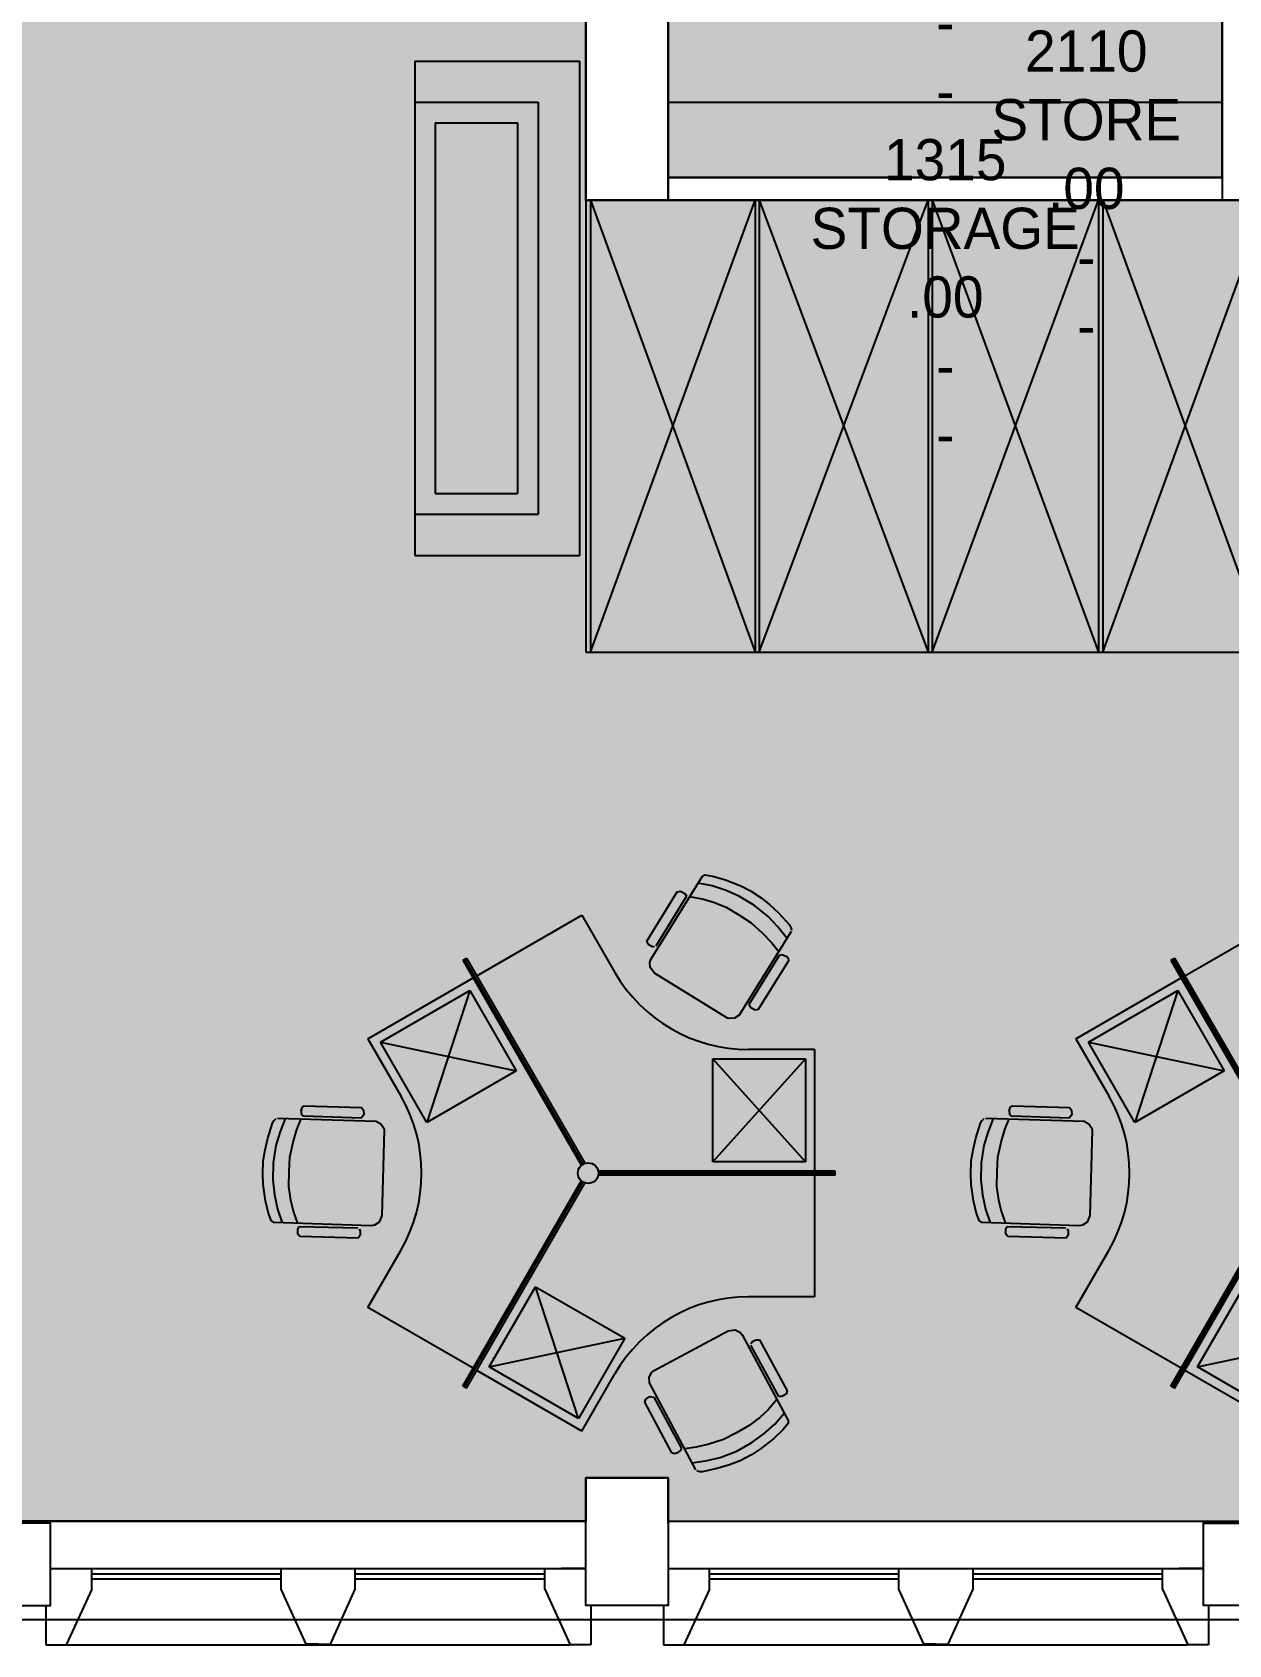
# Model space of a CAD drawing. Header units: millimetres. Extents: x -48614 to 110435, y -11020 to 74943.
# Drawn here: x -20417 to -14606, y -10109 to -2279 of the extents above; entities that cross this region are included whole.
import ezdxf

# ---------------------------------------------------------------- set-up
doc = ezdxf.new("R2010")
doc.units = ezdxf.units.MM
for name, color, linetype in [('BRICK_WALLS_P4', 1, 'Continuous'), ('COLUMNS_P5', 5, 'Continuous'), ('FURNITURE', 40, 'Continuous'), ('GROS$', 1, 'Continuous'), ('HL-TMP', 7, 'Continuous'), ('RM$', 5, 'Continuous'), ('RM$TXT', 5, 'Continuous'), ('SHOPFITTING', 4, 'Continuous'), ('WA', 6, 'Continuous'), ('WA_EXT', 7, 'Continuous'), ('WN', 4, 'Continuous')]:
    doc.layers.add(name, color=color, linetype=linetype)

msp = doc.modelspace()

# ---------------------------------------------------------------- hatches: boundary and pattern name
at = {"layer": 'HL-TMP', "true_color": 0xff6633}
h = msp.add_hatch(color=30, dxfattribs=at)
h.paths.add_polyline_path([(-35502.7, 15580.8), (-35827.7, 15580.8), (-35827.7, 15800.8), (-40077.7, 15800.8), (-40077.7, 12825.8), (-35827.7, 12825.8), (-35827.7, 12980.8), (-35502.7, 12980.8), (-35502.7, 14165.8), (-35827.7, 14165.8), (-35827.7, 14395.8), (-35502.7, 14395.8)], flags=0)
h.paths.add_polyline_path([(-14637.7, -2039.2), (-15097.7, -2039.2), (-16067.7, -2039.2), (-16067.7, -799.2), (-17327.7, -799.2), (-17327.7, -1749.2), (-17327.7, -2984.2), (-14637.7, -2984.2)], flags=0)
h.paths.add_polyline_path([(45372.3, 60580.8), (45172.3, 60580.8), (45172.3, 60725.8), (40782.3, 60725.8), (40782.3, 59415.8), (40782.3, 57835.8), (45172.3, 57835.8), (45172.3, 57980.8), (45372.3, 57980.8)], flags=0)
h.paths.add_polyline_path([(45372.3, 63580.8), (45172.3, 63580.8), (45172.3, 63980.8), (45472.3, 63980.8), (45472.1, 65291.2), (45432.5, 65330.8), (44172.3, 65330.6), (44172.3, 64930.8), (40782.3, 64930.8), (40782.3, 62415.8), (40782.3, 60835.8), (45172.3, 60835.8), (45172.3, 60980.8), (45372.3, 60980.8)], flags=0)
h.paths.add_polyline_path([(38062.3, 59225.8), (36462.3, 59225.8), (35917.3, 59225.8), (35917.3, 57725.8), (38062.3, 57725.8)], flags=0)
h.paths.add_polyline_path([(7562.3, 52980.8), (12562.3, 52980.8), (12562.3, 49350.8), (7562.3, 49350.8)], flags=0)
h.paths.add_polyline_path([(12562.3, 57580.8), (10062.3, 57580.8), (10062.3, 54890.8), (11022.3, 54890.8), (12562.3, 54890.8)], flags=0)
h.paths.add_polyline_path([(6862.3, 57580.8), (5282.3, 57580.8), (5282.3, 55000.8), (5282.3, 54890.8), (6862.3, 54890.8)], flags=0)
at = {"layer": 'HL-TMP', "true_color": 0x333333}
h = msp.add_hatch(color=250, dxfattribs=at)
h.paths.add_polyline_path([(-25127.7, 27580.8), (-25227.7, 27580.8), (-25227.7, 27980.8), (-25127.7, 27980.8), (-25127.7, 30580.8), (-25227.7, 30580.8), (-25227.7, 30980.8), (-24952.7, 30980.8), (-24952.7, 33580.8), (-25227.7, 33580.8), (-25227.7, 33980.8), (-25127.7, 33980.8), (-25127.7, 36580.8), (-26427.7, 36580.8), (-26427.7, 34598), (-26327.7, 34598), (-26327.7, 34198), (-26610.6, 33915.2), (-26681.3, 33985.9), (-27482.7, 33184.4), (-27412, 33113.7), (-27694.9, 32830.8), (-28094.9, 32830.8), (-28094.9, 32930.8), (-29260.6, 32930.8), (-29260.6, 32774.3), (-29313.5, 31773.6), (-29319.4, 31716), (-29477.7, 30723.9), (-29524.2, 30556.5), (-29560.3, 30566.6), (-29617.9, 30580.8), (-30010.3, 29262.6), (-30094.6, 29044), (-30765.4, 27670.8), (-31577.7, 27670.9), (-35227.7, 27670.9), (-35227.7, 27580.8), (-35302.7, 27580.8), (-35302.7, 24980.8), (-35227.7, 24980.8), (-35227.7, 24580.8), (-35402.7, 24580.8), (-35402.7, 21980.8), (-35227.7, 21980.8), (-35227.7, 21580.8), (-35302.7, 21580.8), (-35302.7, 18980.8), (-35227.7, 18980.8), (-35227.7, 18863.3), (-32863.2, 18863.3), (-32790.7, 18935.8), (-32438.7, 18935.8), (-32438.7, 18890.8), (-31992.7, 18890.8), (-31992.7, 18915.8), (-28562.7, 18915.8), (-28562.7, 18890.8), (-28116.7, 18890.8), (-28116.7, 18935.8), (-27764.7, 18935.8), (-27692.2, 18863.3), (-25227.7, 18863.3), (-25227.7, 18980.8), (-25127.7, 18980.8), (-25127.7, 21580.8), (-25227.7, 21580.8), (-25227.7, 21980.8), (-25127.7, 21980.8), (-25127.7, 24580.8), (-25227.7, 24580.8), (-25227.7, 24980.8), (-25127.7, 24980.8)], flags=0)
h.paths.add_polyline_path([(18272.3, -5493.2), (18272.3, -4703.2), (19322.3, -4703.2), (22872.3, -4703.2), (22872.3, -2419.2), (22772.3, -2419.2), (22772.3, -1976.2), (22772.3, -1886.2), (22772.3, -519.2), (22772.3, 580.8), (22772.3, 946.8), (22763.8, 4454.5), (22762.3, 5080.8), (22762.3, 5458.8), (22762.3, 8080.8), (22772.3, 8080.8), (22772.3, 8510.8), (21492.3, 8510.8), (21492.3, 8380.8), (21272.3, 8380.8), (21272.3, 9755.8), (17912.3, 9755.8), (17912.3, 5225.8), (17212.3, 5225.8), (17212.3, 5080.8), (17212.3, 3085.8), (15722.3, 3085.8), (15722.3, -3094.2), (15272.3, -3094.2), (12362.3, -3094.2), (9327.3, -3094.2), (3582.3, -3094.2), (3582.3, -3981.7), (4783.3, -3981.7), (4783.3, -5174.2), (5507.3, -5174.2), (6517.3, -5174.2), (6517.3, -9509.2), (18272.3, -9509.2)], flags=0)
h.paths.add_polyline_path([(1917.3, 52870.8), (1917.3, 52980.8), (1917.3, 54725.8), (-3972.7, 54725.8), (-3972.7, 52980.8), (-4407.7, 52980.8), (-4407.7, 44280.8), (-3972.7, 44280.8), (-3972.7, 41080.8), (1917.3, 41080.8)], flags=0)
h.paths.add_polyline_path([(12172.3, 53580.8), (12562.3, 53580.8), (12562.3, 54780.8), (11022.3, 54780.8), (7932.3, 54780.8), (5172.3, 54780.8), (5172.3, 55000.8), (5172.3, 57580.8), (5027.3, 57580.8), (5027.3, 56975.8), (5027.3, 56370.8), (3649.8, 56370.8), (2272.3, 56370.8), (2272.3, 54725.8), (2027.3, 54725.8), (2027.3, 52980.8), (3172.3, 52980.8), (3172.3, 53580.8), (3772.3, 53580.8), (3772.3, 52980.8), (4582.3, 52980.8), (4582.3, 52640.8), (4582.3, 44610.8), (7012.3, 44610.8), (7012.3, 42150.8), (7012.3, 41190.8), (8537.3, 41190.8), (8537.3, 49350.8), (7562.3, 49350.8), (7562.3, 52980.8), (12172.3, 52980.8)], flags=0)
h.paths.add_polyline_path([(-42887.7, 6715.8), (-47227.7, 6715.8), (-47227.7, 6580.8), (-47427.7, 6580.8), (-47427.7, 5280.8), (-44127.7, 5280.8), (-44127.7, 5395.8), (-44017.7, 5395.8), (-44017.7, 3330.8), (-44017.7, 630.8), (-44017.7, -664.2), (-41947.7, -664.2), (-40277.7, -664.2), (-40277.7, -569.2), (-40277.7, 2430.8), (-40277.7, 5380.8), (-42580.2, 5380.8), (-42887.7, 5380.8)], flags=0)
h.paths.add_polyline_path([(45417.3, 39580.8), (45172.3, 39580.8), (45172.3, 39725.8), (40672.3, 39725.8), (40672.3, 41080.8), (38172.3, 41080.8), (38062.3, 41080.8), (33772.3, 41080.8), (33172.3, 41080.8), (31772.3, 41080.8), (30172.3, 41080.8), (26272.3, 41080.8), (24497.3, 41080.8), (24497.3, 36980.8), (24672.3, 36980.8), (24672.3, 36690.8), (27922.3, 36690.8), (27922.3, 36980.8), (28522.3, 36980.8), (28522.3, 36690.8), (30733.6, 36690.8), (31772.3, 36690.8), (31772.3, 36980.8), (32172.3, 36980.8), (32172.3, 36835.8), (33172.3, 36835.8), (33172.3, 36980.8), (38172.3, 36980.8), (43472.3, 36980.8), (45172.3, 36980.8), (45172.3, 37430.8), (45417.3, 37430.8)], flags=0)
h.paths.add_polyline_path([(54472.3, 39951.2), (55614.6, 40616.7), (55614.6, 42326.8), (55614.6, 42597), (56378.3, 43041.9), (54357.3, 46510.8), (51587.2, 46510.8), (47549.9, 39580.8), (45527.3, 39580.8), (45527.3, 37430.8), (45772.3, 37430.8), (45772.3, 36980.8), (47549.9, 36980.8), (51587.2, 30050.8), (54357.3, 30050.8), (56378.3, 33519.8), (55614.6, 33964.7), (55614.6, 35634.9), (55614.6, 35944.9), (54472.3, 36610.4)], flags=0)
h.paths.add_polyline_path([(12272.3, 33580.8), (12272.3, 33980.8), (12872.3, 33980.8), (12872.3, 36580.8), (12272.3, 36580.8), (12272.3, 37180.8), (9672.3, 37180.8), (9672.3, 36580.8), (9272.3, 36580.8), (9272.3, 37180.8), (6672.3, 37180.8), (6672.3, 36580.8), (6372.3, 36580.8), (6372.3, 30730.8), (572.3, 30730.8), (572.3, 31465.2), (961.7, 31531.6), (730, 32890.7), (572.3, 32863.8), (572.3, 33680.8), (572.3, 34497.9), (572.3, 35896.4), (572.3, 36580.8), (272.3, 36580.8), (272.3, 37180.8), (-2327.7, 37180.8), (-2327.7, 36580.8), (-2627.7, 36580.8), (-2627.7, 35896.4), (-3017.1, 35830.1), (-2785.4, 34471), (-2785.4, 34471), (-2627.7, 34497.9), (-2627.7, 32863.8), (-2627.7, 31465.2), (-2627.7, 30730.8), (-8427.7, 30730.8), (-8427.7, 36580.8), (-14327.7, 36580.8), (-14327.7, 33980.8), (-14327.7, 27580.8), (-14582.7, 27580.8), (-14582.7, 24980.8), (-14327.7, 24980.8), (-14327.7, 24580.8), (-14582.7, 24580.8), (-14582.7, 21980.8), (-14327.7, 21980.8), (-14327.7, 21580.8), (-14582.7, 21580.8), (-14582.7, 18980.8), (-14327.7, 18980.8), (-14327.7, 18580.8), (-14582.7, 18580.8), (-14582.7, 15980.8), (-14327.7, 15980.8), (-14327.7, 15580.8), (-14582.7, 15580.8), (-14582.7, 12980.8), (-14327.7, 12980.8), (-14327.7, 12580.8), (-14927.7, 12580.8), (-14927.7, 12725.8), (-24627.7, 12725.8), (-24627.7, 12580.8), (-25227.7, 12580.8), (-25227.7, 12580.8), (-26502.7, 12580.8), (-26502.7, 9980.8), (-26327.7, 9980.8), (-21427.7, 9980.8), (-21427.7, 9870.8), (-21477.7, 9870.8), (-21477.7, 6825.8), (-21427.7, 6825.8), (-21427.7, 6735.8), (-21477.7, 6735.8), (-21477.7, 3835.8), (-20482.7, 3835.8), (-20482.7, 3115.8), (-17727.7, 3115.8), (-17727.7, 3195.8), (-17727.7, 10035.8), (-14327.7, 10035.8), (-14327.7, 8600.8), (-13277.7, 8600.8), (-13277.7, 8745.8), (-11997.7, 8745.8), (-11997.7, 8600.8), (-11057.8, 8600.8), (-11057.8, 8745.8), (-9577.7, 8745.8), (-9577.7, 8535.8), (-8527.7, 8535.8), (-8527.7, 7447.9), (-8477.7, 7447.9), (-8477.7, 5916.1), (-8527.7, 5916.1), (-8527.7, 5577.8), (-8477.7, 5577.8), (-8477.7, 4677.8), (-8527.7, 4677.8), (-8527.7, 4477.8), (-8477.7, 4477.8), (-8477.7, 3577.8), (-8527.7, 3577.8), (-8527.7, 3195.8), (-8417.7, 3195.8), (-5257.7, 3195.8), (-2377.7, 3195.8), (-2377.7, 3115.8), (322.3, 3115.8), (322.3, 3195.8), (3202.3, 3195.8), (3202.3, 3115.8), (6362.3, 3115.8), (6362.3, 7151.8), (17862.3, 7151.8), (17862.3, 9780.8), (15692.3, 9780.8), (15692.3, 9380.8), (15272.3, 9380.8), (15272.3, 9980.8), (12872.3, 9980.8), (12872.3, 9580.8), (12672.3, 9580.8), (12672.3, 9380.8), (12272.3, 9380.8), (12272.3, 9980.8), (9672.3, 9980.8), (9672.3, 9380.8), (9272.3, 9380.8), (9272.3, 9980.8), (6672.3, 9980.8), (6672.3, 9380.8), (6272.3, 9380.8), (6272.3, 9980.8), (3672.3, 9980.8), (3672.3, 9380.8), (3272.3, 9380.8), (3272.3, 9980.8), (672.3, 9980.8), (672.3, 9380.8), (272.3, 9380.8), (272.3, 9980.8), (-2327.7, 9980.8), (-2327.7, 9380.8), (-2727.7, 9380.8), (-2727.7, 9980.8), (-5327.7, 9980.8), (-5327.7, 9380.8), (-5727.7, 9380.8), (-5727.7, 9980.8), (-8327.7, 9980.8), (-8327.7, 9380.8), (-8727.7, 9380.8), (-8727.7, 9980.8), (-11327.7, 9980.8), (-11327.7, 9380.8), (-11727.7, 9380.8), (-11727.7, 9980.8), (15692.3, 9980.8), (15692.3, 9780.8), (17862.3, 9780.8), (21272.3, 9780.8), (21272.3, 9980.8), (21852.3, 9980.8), (23322.3, 9980.8), (24347.2, 9980.8), (24347.2, 12580.8), (24272.3, 12580.8), (24272.3, 12755.8), (23172.3, 12755.8), (23172.3, 12580.8), (22572.3, 12580.8), (22572.3, 12980.8), (23172.3, 12980.8), (23172.3, 12805.8), (24272.3, 12805.8), (24272.3, 12980.8), (24697.3, 12980.8), (24697.3, 12805.8), (26327.3, 12805.8), (26327.3, 13065.8), (26413.1, 13156.6), (26744.5, 13054.1), (26753.1, 13046), (27065.6, 13376.7), (26967.6, 13743.4), (27055.9, 13836.8), (27176.3, 13836.8), (27332.3, 13490.8), (27992.3, 13490.8), (28148.3, 13836.8), (28296.3, 13836.8), (28452.3, 13490.8), (29112.3, 13490.8), (29268.3, 13836.8), (29388.6, 13836.8), (29476.9, 13743.4), (29379, 13376.7), (29687.5, 13050.2), (29691.5, 13046), (29700.1, 13054.1), (30031.5, 13156.6), (30117.3, 13065.8), (30117.3, 12805.8), (31747.3, 12805.8), (31747.3, 12980.8), (32172.3, 12980.8), (32172.3, 12765.8), (33172.3, 12765.8), (33172.3, 15580.8), (22572.3, 15580.8), (22572.3, 15980.8), (22872.3, 15980.8), (22872.3, 18580.8), (22572.3, 18580.8), (22572.3, 18980.8), (22872.3, 18980.8), (22872.3, 21580.8), (22572.3, 21580.8), (22572.3, 21980.8), (22847.3, 21980.8), (22847.3, 24580.8), (15532.3, 24580.8), (15532.3, 33835.8), (12872.3, 33835.8), (12872.3, 33580.8), (12272.3, 33580.8), (12272.3, 30980.8), (12872.3, 30980.8), (12872.3, 30580.8), (12272.3, 30580.8), (12272.3, 27980.8), (12872.3, 27980.8), (12872.3, 27580.8), (12272.3, 27580.8), (12272.3, 24980.8), (12872.3, 24980.8), (12872.3, 24580.8), (12272.3, 24580.8), (12272.3, 21980.8), (12872.3, 21980.8), (12872.3, 21580.8), (12272.3, 21580.8), (12272.3, 18980.8), (12872.3, 18980.8), (12872.3, 18580.8), (12272.3, 18580.8), (12272.3, 15980.8), (12872.3, 15980.8), (12872.3, 15580.8), (12272.3, 15580.8), (12272.3, 12980.8), (12872.3, 12980.8), (12872.3, 12580.8), (12272.3, 12580.8)], flags=0)
h.paths.add_polyline_path([(322.3, 3070.8), (-2377.7, 3070.8), (-2377.7, 840.8), (-2377.7, -1759.2), (-2377.7, -3054.2), (322.3, -3054.2), (322.3, -359.2)], flags=0)
h.paths.add_polyline_path([(12272.3, 33580.8), (12272.3, 33980.8), (12872.3, 33980.8), (12872.3, 36580.8), (12272.3, 36580.8), (12272.3, 37180.8), (9672.3, 37180.8), (9672.3, 36580.8), (9272.3, 36580.8), (9272.3, 37180.8), (6672.3, 37180.8), (6672.3, 36580.8), (6372.3, 36580.8), (6372.3, 30730.8), (572.3, 30730.8), (572.3, 31465.2), (961.7, 31531.6), (730, 32890.7), (572.3, 32863.8), (572.3, 33680.8), (572.3, 34497.9), (572.3, 35896.4), (572.3, 36580.8), (272.3, 36580.8), (272.3, 37180.8), (-2327.7, 37180.8), (-2327.7, 36580.8), (-2627.7, 36580.8), (-2627.7, 35896.4), (-3017.1, 35830.1), (-2785.4, 34471), (-2785.4, 34471), (-2627.7, 34497.9), (-2627.7, 32863.8), (-2627.7, 31465.2), (-2627.7, 30730.8), (-8427.7, 30730.8), (-8427.7, 36580.8), (-14327.7, 36580.8), (-14327.7, 33980.8), (-14327.7, 27580.8), (-14582.7, 27580.8), (-14582.7, 24980.8), (-14327.7, 24980.8), (-14327.7, 24580.8), (-14582.7, 24580.8), (-14582.7, 21980.8), (-14327.7, 21980.8), (-14327.7, 21580.8), (-14582.7, 21580.8), (-14582.7, 18980.8), (-14327.7, 18980.8), (-14327.7, 18580.8), (-14582.7, 18580.8), (-14582.7, 15980.8), (-14327.7, 15980.8), (-14327.7, 15580.8), (-14582.7, 15580.8), (-14582.7, 12980.8), (-14327.7, 12980.8), (-14327.7, 12580.8), (-14927.7, 12580.8), (-14927.7, 12725.8), (-24627.7, 12725.8), (-24627.7, 12580.8), (-25227.7, 12580.8), (-25227.7, 12580.8), (-26502.7, 12580.8), (-26502.7, 9980.8), (-26327.7, 9980.8), (-21427.7, 9980.8), (-21427.7, 9870.8), (-21477.7, 9870.8), (-21477.7, 6825.8), (-21427.7, 6825.8), (-21427.7, 6735.8), (-21477.7, 6735.8), (-21477.7, 3835.8), (-20482.7, 3835.8), (-20482.7, 3115.8), (-17727.7, 3115.8), (-17727.7, 3195.8), (-17727.7, 10035.8), (-14327.7, 10035.8), (-14327.7, 8600.8), (-13277.7, 8600.8), (-13277.7, 8745.8), (-11997.7, 8745.8), (-11997.7, 8600.8), (-11057.8, 8600.8), (-11057.8, 8745.8), (-9577.7, 8745.8), (-9577.7, 8535.8), (-8527.7, 8535.8), (-8527.7, 7447.9), (-8477.7, 7447.9), (-8477.7, 5916.1), (-8527.7, 5916.1), (-8527.7, 5577.8), (-8477.7, 5577.8), (-8477.7, 4677.8), (-8527.7, 4677.8), (-8527.7, 4477.8), (-8477.7, 4477.8), (-8477.7, 3577.8), (-8527.7, 3577.8), (-8527.7, 3195.8), (-8417.7, 3195.8), (-5257.7, 3195.8), (-2377.7, 3195.8), (-2377.7, 3115.8), (322.3, 3115.8), (322.3, 3195.8), (3202.3, 3195.8), (3202.3, 3115.8), (6362.3, 3115.8), (6362.3, 7151.8), (17862.3, 7151.8), (17862.3, 9780.8), (15692.3, 9780.8), (15692.3, 9380.8), (15272.3, 9380.8), (15272.3, 9980.8), (12872.3, 9980.8), (12872.3, 9580.8), (12672.3, 9580.8), (12672.3, 9380.8), (12272.3, 9380.8), (12272.3, 9980.8), (9672.3, 9980.8), (9672.3, 9380.8), (9272.3, 9380.8), (9272.3, 9980.8), (6672.3, 9980.8), (6672.3, 9380.8), (6272.3, 9380.8), (6272.3, 9980.8), (3672.3, 9980.8), (3672.3, 9380.8), (3272.3, 9380.8), (3272.3, 9980.8), (672.3, 9980.8), (672.3, 9380.8), (272.3, 9380.8), (272.3, 9980.8), (-2327.7, 9980.8), (-2327.7, 9380.8), (-2727.7, 9380.8), (-2727.7, 9980.8), (-5327.7, 9980.8), (-5327.7, 9380.8), (-5727.7, 9380.8), (-5727.7, 9980.8), (-8327.7, 9980.8), (-8327.7, 9380.8), (-8727.7, 9380.8), (-8727.7, 9980.8), (-11327.7, 9980.8), (-11327.7, 9380.8), (-11727.7, 9380.8), (-11727.7, 9980.8), (15692.3, 9980.8), (15692.3, 9780.8), (17862.3, 9780.8), (21272.3, 9780.8), (21272.3, 9980.8), (21852.3, 9980.8), (23322.3, 9980.8), (24347.2, 9980.8), (24347.2, 12580.8), (24272.3, 12580.8), (24272.3, 12755.8), (23172.3, 12755.8), (23172.3, 12580.8), (22572.3, 12580.8), (22572.3, 12980.8), (23172.3, 12980.8), (23172.3, 12805.8), (24272.3, 12805.8), (24272.3, 12980.8), (24697.3, 12980.8), (24697.3, 12805.8), (26327.3, 12805.8), (26327.3, 13065.8), (26413.1, 13156.6), (26744.5, 13054.1), (26753.1, 13046), (27065.6, 13376.7), (26967.6, 13743.4), (27055.9, 13836.8), (27176.3, 13836.8), (27332.3, 13490.8), (27992.3, 13490.8), (28148.3, 13836.8), (28296.3, 13836.8), (28452.3, 13490.8), (29112.3, 13490.8), (29268.3, 13836.8), (29388.6, 13836.8), (29476.9, 13743.4), (29379, 13376.7), (29687.5, 13050.2), (29691.5, 13046), (29700.1, 13054.1), (30031.5, 13156.6), (30117.3, 13065.8), (30117.3, 12805.8), (31747.3, 12805.8), (31747.3, 12980.8), (32172.3, 12980.8), (32172.3, 12765.8), (33172.3, 12765.8), (33172.3, 15580.8), (22572.3, 15580.8), (22572.3, 15980.8), (22872.3, 15980.8), (22872.3, 18580.8), (22572.3, 18580.8), (22572.3, 18980.8), (22872.3, 18980.8), (22872.3, 21580.8), (22572.3, 21580.8), (22572.3, 21980.8), (22847.3, 21980.8), (22847.3, 24580.8), (15532.3, 24580.8), (15532.3, 33835.8), (12872.3, 33835.8), (12872.3, 33580.8), (12272.3, 33580.8), (12272.3, 30980.8), (12872.3, 30980.8), (12872.3, 30580.8), (12272.3, 30580.8), (12272.3, 27980.8), (12872.3, 27980.8), (12872.3, 27580.8), (12272.3, 27580.8), (12272.3, 24980.8), (12872.3, 24980.8), (12872.3, 24580.8), (12272.3, 24580.8), (12272.3, 21980.8), (12872.3, 21980.8), (12872.3, 21580.8), (12272.3, 21580.8), (12272.3, 18980.8), (12872.3, 18980.8), (12872.3, 18580.8), (12272.3, 18580.8), (12272.3, 15980.8), (12872.3, 15980.8), (12872.3, 15580.8), (12272.3, 15580.8), (12272.3, 12980.8), (12872.3, 12980.8), (12872.3, 12580.8), (12272.3, 12580.8)], flags=0)
h.paths.add_polyline_path([(54472.3, 39951.2), (55614.6, 40616.7), (55614.6, 42326.8), (55614.6, 42597), (56378.3, 43041.9), (54357.3, 46510.8), (51587.2, 46510.8), (47549.9, 39580.8), (45527.3, 39580.8), (45527.3, 37430.8), (45772.3, 37430.8), (45772.3, 36980.8), (47549.9, 36980.8), (51587.2, 30050.8), (54357.3, 30050.8), (56378.3, 33519.8), (55614.6, 33964.7), (55614.6, 35634.9), (55614.6, 35944.9), (54472.3, 36610.4)], flags=0)
h.paths.add_polyline_path([(-2582.7, -5289.2), (-4187.7, -5289.2), (-5147.7, -5289.2), (-5147.7, -3094.2), (-8637.7, -3094.2), (-8637.7, 2265.8), (-14417.7, 2265.8), (-14417.7, 205.8), (-13197.7, 205.8), (-13197.7, 415.8), (-11382.7, 415.8), (-11382.7, -3094.2), (-11642.7, -3094.2), (-13137.7, -3094.2), (-13137.7, -1629.2), (-13137.7, 50.8), (-14417.7, 50.8), (-14417.7, -3094.2), (-17727.7, -3094.2), (-17727.7, -1749.2), (-17727.7, 3070.8), (-20482.7, 3070.8), (-20482.7, 1567.8), (-20482.7, 690.8), (-20482.7, -2264.2), (-21427.7, -2264.2), (-24827.7, -2264.2), (-24827.7, -5174.2), (-21427.7, -5174.2), (-20482.7, -5174.2), (-20482.7, -9509.2), (-17727.7, -9509.2), (-17727.7, -9299.2), (-17327.7, -9299.2), (-17327.7, -9509.2), (-5572.7, -9509.3), (-5572.7, -6519.2), (-5472.7, -6519.2), (-2582.7, -6519.2)], flags=0)
h.paths.add_polyline_path([(-42887.7, 6715.8), (-47227.7, 6715.8), (-47227.7, 6580.8), (-47427.7, 6580.8), (-47427.7, 5280.8), (-44127.7, 5280.8), (-44127.7, 5395.8), (-44017.7, 5395.8), (-44017.7, 3330.8), (-44017.7, 630.8), (-44017.7, -664.2), (-41947.7, -664.2), (-40277.7, -664.2), (-40277.7, -569.2), (-40277.7, 2430.8), (-40277.7, 5380.8), (-42580.2, 5380.8), (-42887.7, 5380.8)], flags=0)

# ---------------------------------------------------------------- linework, layer by layer
at = {"layer": 'BRICK_WALLS_P4', "linetype": 'Continuous'}
for p, q in [((-17327.7, -3094.2), (-17327.7, -2984.2)), ((-17327.7, -2984.2), (-14637.7, -2984.2)), ((-14637.7, -2984.2), (-14637.7, -3094.2)), ((-14637.7, -3094.2), (-17327.7, -3094.2))]:
    msp.add_line(p, q, dxfattribs=at)
at = {"layer": 'COLUMNS_P5', "linetype": 'Continuous', "lineweight": -3}
msp.add_lwpolyline([(-14417.7, -3024.2), (-14417.7, 3195.8), (-14637.7, 3195.8), (-14637.7, -3024.2)], dxfattribs=at)
for points in [[(-17327.7, -3094.2), (-17727.7, -3094.2), (-17727.7, -1749.2), (-17327.7, -1749.2)], [(-17727.7, -9299.2), (-17327.7, -9299.2), (-17327.7, -9919.2), (-17727.7, -9919.2)], [(-20727.7, -9519.2), (-20727.7, -9919.2), (-20327.7, -9919.2), (-20327.7, -9519.2)], [(-14327.7, -9519.2), (-14327.7, -9919.2), (-14727.7, -9919.2), (-14727.7, -9519.2)]]:
    msp.add_lwpolyline(points, close=True, dxfattribs=at)
at = {"layer": 'FURNITURE', "linetype": 'Continuous'}
for p, q in [((-18559.5, -2419.2), (-17759.5, -2419.2)), ((-18559.5, -2419.2), (-17959.5, -2419.2)), ((-18559.5, -2419.2), (-18559.5, -4819.2)), ((-17759.5, -2419.2), (-17759.5, -4819.2)), ((-18559.5, -2619.2), (-17959.5, -2619.2)), ((-17959.5, -2619.2), (-17959.5, -4619.2)), ((-18459.5, -2719.2), (-18059.5, -2719.2)), ((-18459.5, -2719.2), (-18459.5, -4519.2)), ((-18059.5, -2719.2), (-18059.5, -4519.2)), ((-18459.5, -4519.2), (-18059.5, -4519.2)), ((-18559.5, -4619.2), (-17959.5, -4619.2)), ((-18559.5, -4819.2), (-17759.5, -4819.2))]:
    msp.add_line(p, q, dxfattribs=at)
at = {"layer": 'FURNITURE'}
for p, q in [((-17410.6, -6778.1), (-17162, -6377.1)), ((-17114.7, -6424.5), (-17183.2, -6411)), ((-17162, -6377.1), (-17149.7, -6370.1)), ((-17149.7, -6370.1), (-17111.1, -6376.7)), ((-17111.1, -6376.7), (-17049.6, -6394.2)), ((-17049.6, -6394.2), (-16975.8, -6424.5)), ((-17432, -6693), (-17284, -6453.1)), ((-17239.9, -6474.7), (-17388, -6717.4)), ((-17284, -6453.1), (-17268.9, -6450.1)), ((-17268.9, -6450.1), (-17248, -6461.6)), ((-17248, -6461.6), (-17239.9, -6474.7)), ((-17223.4, -6475.8), (-17156.8, -6488.9)), ((-17156.8, -6488.9), (-17108.4, -6503.4)), ((-17046.9, -6446.7), (-17114.7, -6424.5)), ((-16981.3, -6476.2), (-17046.9, -6446.7)), ((-16908.6, -6519.1), (-16981.3, -6476.2)), ((-16975.8, -6424.5), (-16929.2, -6449)), ((-16929.2, -6449), (-16876.5, -6481.6)), ((-16876.5, -6481.6), (-16834.3, -6516.6)), ((-18258.3, -6861.5), (-17747.4, -6566.5)), ((-17747.4, -6566.5), (-17587.1, -6844.2)), ((-17108.4, -6503.4), (-17046.7, -6528.4)), ((-17046.7, -6528.4), (-16985.1, -6564.3)), ((-16985.1, -6564.3), (-16925.5, -6603.4)), ((-16842.8, -6573.1), (-16908.6, -6519.1)), ((-16797.5, -6621), (-16842.8, -6573.1)), ((-16834.3, -6516.6), (-16792.4, -6555.8)), ((-16792.4, -6555.8), (-16739.4, -6612.8)), ((-14819.7, -6861.5), (-14308.7, -6566.5)), ((-16731.3, -6646.1), (-16984, -7052.7)), ((-16925.5, -6603.4), (-16870.3, -6653.1)), ((-16870.3, -6653.1), (-16826.6, -6700)), ((-16751.3, -6678.5), (-16797.5, -6621)), ((-16739.4, -6612.8), (-16732.9, -6623.9)), ((-16732.9, -6623.9), (-16729, -6639.2)), ((-17424, -6708.9), (-17432, -6693)), ((-17407.5, -6719.1), (-17424, -6708.9)), ((-17395.3, -6721.2), (-17407.5, -6719.1)), ((-16826.6, -6700), (-16791.4, -6743.3)), ((-18325.6, -6784.9), (-18308.3, -6774.9)), ((-18325.6, -6784.9), (-17750.6, -7780.9)), ((-18317, -6779.9), (-17742, -7775.9)), ((-18308.3, -6774.9), (-17733.3, -7770.9)), ((-17417.1, -6794.5), (-17410.6, -6778.1)), ((-17415.7, -6820.7), (-17417.1, -6794.5)), ((-16934.5, -6998.3), (-16787.3, -6760.7)), ((-16744.1, -6787.5), (-16891.3, -7025)), ((-16787.3, -6760.7), (-16776.3, -6757)), ((-16776.3, -6757), (-16755, -6766.1)), ((-16759, -6763.3), (-16745.7, -6775.9)), ((-16745.7, -6775.9), (-16744.1, -6787.5)), ((-14887, -6784.9), (-14869.7, -6774.9)), ((-14887, -6784.9), (-14312, -7780.9)), ((-14878.4, -6779.9), (-14303.4, -7775.9)), ((-14869.7, -6774.9), (-14294.7, -7770.9)), ((-18786.6, -7166.5), (-18275.6, -6871.5)), ((-17394.2, -6848), (-17415.7, -6820.7)), ((-17040.7, -7066), (-17394.2, -6848)), ((-15348, -7166.5), (-14837, -6871.5)), ((-18725.1, -7183), (-18292.1, -6933)), ((-18292.1, -6933), (-18500.1, -7572.7)), ((-18292.1, -6933), (-18067.1, -7322.7)), ((-15286.5, -7183), (-14853.5, -6933)), ((-14853.5, -6933), (-15061.5, -7572.7)), ((-14853.5, -6933), (-14628.5, -7322.7)), ((-16927.3, -7016.5), (-16934.5, -6998.3)), ((-16906.4, -7028.1), (-16927.3, -7016.5)), ((-16891.3, -7025), (-16906.4, -7028.1)), ((-17032.2, -7068.6), (-17040.7, -7066)), ((-17006, -7067.1), (-17032.2, -7068.6)), ((-16984, -7052.7), (-17006, -7067.1)), ((-18786.6, -7166.5), (-18626.3, -7444.2)), ((-18725.1, -7183), (-18067.1, -7322.7)), ((-18500.1, -7572.7), (-18725.1, -7183)), ((-15348, -7166.5), (-15187.7, -7444.2)), ((-15286.5, -7183), (-14628.5, -7322.7)), ((-15061.5, -7572.7), (-15286.5, -7183)), ((-16662, -7764.2), (-17112, -7264.2)), ((-16662, -7264.2), (-17112, -7764.2)), ((-17112, -7264.2), (-16662, -7264.2)), ((-17112, -7764.2), (-17112, -7264.2)), ((-16617, -7219.2), (-16937.6, -7219.2)), ((-16662, -7264.2), (-16662, -7764.2)), ((-16617, -7219.2), (-16617, -7809.2)), ((-18067.1, -7322.7), (-18500.1, -7572.7)), ((-14628.5, -7322.7), (-15061.5, -7572.7)), ((-19110.3, -7517.5), (-19106.1, -7499.7)), ((-19107.2, -7535.6), (-19110, -7512.5)), ((-19106.1, -7499.7), (-19096.9, -7492.5)), ((-19096.9, -7492.5), (-18817.6, -7501.1)), ((-18817.6, -7501.1), (-18807.4, -7512.7)), ((-18807.4, -7512.7), (-18806.9, -7536.6)), ((-15671.7, -7517.5), (-15667.4, -7499.7)), ((-15668.6, -7535.6), (-15671.3, -7512.5)), ((-15667.4, -7499.7), (-15658.2, -7492.5)), ((-15658.2, -7492.5), (-15379, -7501.1)), ((-15379, -7501.1), (-15368.7, -7512.7)), ((-15368.7, -7512.7), (-15368.3, -7536.6)), ((-19273.4, -7650.1), (-19250.5, -7575.8)), ((-19250.5, -7575.8), (-19244.2, -7564.6)), ((-19244.2, -7564.6), (-19232.8, -7553.5)), ((-19225.8, -7552), (-18747.3, -7567.6)), ((-19187.7, -7553.2), (-19214.4, -7621.9)), ((-19131.4, -7607.6), (-19111.5, -7555.6)), ((-19098.4, -7543.3), (-19107.2, -7535.6)), ((-18819.2, -7551.9), (-19098.4, -7543.3)), ((-18806.9, -7536.6), (-18819.2, -7551.9)), ((-18747.3, -7567.6), (-18723.8, -7579.5)), ((-18723.8, -7579.5), (-18709.4, -7601.5)), ((-15834.8, -7650.1), (-15811.9, -7575.8)), ((-15811.9, -7575.8), (-15805.5, -7564.6)), ((-15805.5, -7564.6), (-15794.2, -7553.5)), ((-15787.1, -7552), (-15308.6, -7567.6)), ((-15749.1, -7553.2), (-15775.8, -7621.9)), ((-15692.8, -7607.6), (-15672.9, -7555.6)), ((-15659.8, -7543.3), (-15668.6, -7535.6)), ((-15380.5, -7551.9), (-15659.8, -7543.3)), ((-15368.3, -7536.6), (-15380.5, -7551.9)), ((-15308.6, -7567.6), (-15285.2, -7579.5)), ((-15285.2, -7579.5), (-15270.8, -7601.5)), ((-19286.4, -7706), (-19273.4, -7650.1)), ((-19214.4, -7621.9), (-19233.2, -7685.1)), ((-19165.6, -7741.6), (-19150.2, -7668.9)), ((-19150.2, -7668.9), (-19131.4, -7607.6)), ((-18707.4, -7610.1), (-18719.4, -8025.2)), ((-18709.4, -7601.5), (-18707.4, -7610.1)), ((-15847.8, -7706), (-15834.8, -7650.1)), ((-15775.8, -7621.9), (-15794.6, -7685.1)), ((-15726.9, -7741.6), (-15711.5, -7668.9)), ((-15711.5, -7668.9), (-15692.8, -7607.6)), ((-15268.7, -7610.1), (-15280.8, -8025.2)), ((-15270.8, -7601.5), (-15268.7, -7610.1)), ((-19295.6, -7760.1), (-19286.4, -7706)), ((-19233.2, -7685.1), (-19247.1, -7769.1)), ((-19169.6, -7812.8), (-19165.6, -7741.6)), ((-15857, -7760.1), (-15847.8, -7706)), ((-15794.6, -7685.1), (-15808.5, -7769.1)), ((-15731, -7812.8), (-15726.9, -7741.6)), ((-19297.5, -7822), (-19295.6, -7760.1)), ((-19295.4, -7874.6), (-19297.5, -7822)), ((-19247.1, -7769.1), (-19247.8, -7853.5)), ((-19170, -7884.1), (-19169.6, -7812.8)), ((-16517, -7809.2), (-17667, -7809.2)), ((-16517, -7819.2), (-17667, -7819.2)), ((-16517, -7829.2), (-17667, -7829.2)), ((-16662, -7764.2), (-17112, -7764.2)), ((-16617, -7829.2), (-16617, -8419.2)), ((-16517, -7829.2), (-16517, -7809.2)), ((-15858.9, -7822), (-15857, -7760.1)), ((-15856.7, -7874.6), (-15858.9, -7822)), ((-15808.5, -7769.1), (-15809.2, -7853.5)), ((-15731.3, -7884.1), (-15731, -7812.8)), ((-19284.7, -7953.7), (-19295.4, -7874.6)), ((-19247.8, -7853.5), (-19240.7, -7925)), ((-19160.7, -7950), (-19170, -7884.1)), ((-18325.6, -8853.4), (-17750.6, -7857.5)), ((-18317, -8858.4), (-17742, -7862.5)), ((-18308.3, -8863.4), (-17733.3, -7867.5)), ((-15846.1, -7953.7), (-15856.7, -7874.6)), ((-15809.2, -7853.5), (-15802, -7925)), ((-15722.1, -7950), (-15731.3, -7884.1)), ((-14887, -8853.4), (-14312, -7857.5)), ((-14878.4, -8858.4), (-14303.4, -7862.5)), ((-14869.7, -8863.4), (-14294.7, -7867.5)), ((-19269.1, -8015.7), (-19284.7, -7953.7)), ((-19240.7, -7925), (-19225.9, -7994.9)), ((-19149.1, -7999.2), (-19160.7, -7950)), ((-15830.5, -8015.7), (-15846.1, -7953.7)), ((-15802, -7925), (-15787.3, -7994.9)), ((-15710.5, -7999.2), (-15722.1, -7950)), ((-19255.5, -8052.4), (-19269.1, -8015.7)), ((-19243.3, -8059.6), (-19255.5, -8052.4)), ((-18771.8, -8074.4), (-19243.3, -8059.6)), ((-19225.9, -7994.9), (-19203.4, -8061)), ((-19127.2, -8063.4), (-19149.1, -7999.2)), ((-18732.3, -8057.4), (-18754.3, -8071.8)), ((-18719.4, -8025.2), (-18732.3, -8057.4)), ((-15816.9, -8052.4), (-15830.5, -8015.7)), ((-15804.7, -8059.6), (-15816.9, -8052.4)), ((-15333.1, -8074.4), (-15804.7, -8059.6)), ((-15787.3, -7994.9), (-15764.8, -8061)), ((-15688.6, -8063.4), (-15710.5, -7999.2)), ((-15293.7, -8057.4), (-15315.7, -8071.8)), ((-15280.8, -8025.2), (-15293.7, -8057.4)), ((-19127.1, -8091.8), (-19119.8, -8078.2)), ((-19126.7, -8115.6), (-19127.1, -8091.8)), ((-19116.5, -8127.2), (-19126.7, -8115.6)), ((-19119.8, -8078.2), (-18835.6, -8085.1)), ((-18834.7, -8135.5), (-19116.5, -8127.2)), ((-18825, -8120.6), (-18834.7, -8135.5)), ((-18828.7, -8089.6), (-18824.4, -8101.1)), ((-18824.4, -8101.1), (-18825, -8120.6)), ((-18754.3, -8071.8), (-18771.8, -8074.4)), ((-15688.5, -8091.8), (-15681.2, -8078.2)), ((-15688.1, -8115.6), (-15688.5, -8091.8)), ((-15677.9, -8127.2), (-15688.1, -8115.6)), ((-15681.2, -8078.2), (-15397, -8085.1)), ((-15396.1, -8135.5), (-15677.9, -8127.2)), ((-15386.4, -8120.6), (-15396.1, -8135.5)), ((-15390.1, -8089.6), (-15385.8, -8101.1)), ((-15385.8, -8101.1), (-15386.4, -8120.6)), ((-15315.7, -8071.8), (-15333.1, -8074.4)), ((-18786.6, -8471.8), (-18626.3, -8194.2)), ((-15348, -8471.8), (-15187.7, -8194.2)), ((-18196.9, -8760.3), (-17971.9, -8370.6)), ((-17763.8, -9010.3), (-17971.9, -8370.6)), ((-17971.9, -8370.6), (-17538.8, -8620.6)), ((-14758.2, -8760.3), (-14533.2, -8370.6)), ((-16617, -8419.2), (-16937.6, -8419.2)), ((-18275.6, -8766.8), (-18786.6, -8471.8)), ((-14837, -8766.8), (-15348, -8471.8)), ((-17402.9, -8781.4), (-17037.4, -8584.3)), ((-17037.4, -8584.3), (-17003, -8579.3)), ((-17003, -8579.3), (-16979.5, -8591.2)), ((-16979.5, -8591.2), (-16968.6, -8605)), ((-16968.6, -8605), (-16745.6, -9020.8)), ((-18196.9, -8760.3), (-17538.8, -8620.6)), ((-17538.8, -8620.6), (-17763.8, -9010.3)), ((-16791.2, -8904.5), (-16927.4, -8655)), ((-16926.9, -8646.7), (-16919.1, -8637.2)), ((-16919.1, -8637.2), (-16902, -8628)), ((-16902, -8628), (-16884.2, -8629)), ((-16884.2, -8629), (-16750.4, -8877.1)), ((-14758.2, -8760.3), (-14100.2, -8620.6)), ((-17763.8, -9010.3), (-18196.9, -8760.3)), ((-14325.2, -9010.3), (-14758.2, -8760.3)), ((-17747.4, -9071.8), (-18258.3, -8776.8)), ((-17747.4, -9071.8), (-17587.1, -8794.2)), ((-17421.2, -8810.9), (-17409.3, -8787.5)), ((-17419.7, -8837.2), (-17421.2, -8810.9)), ((-17193.9, -9259.4), (-17419.7, -8837.2)), ((-17409.3, -8787.5), (-17402.9, -8781.4)), ((-14308.7, -9071.8), (-14819.7, -8776.8)), ((-18308.3, -8863.4), (-18325.6, -8853.4)), ((-17442.1, -8931.3), (-17437.2, -8916.7)), ((-17437.2, -8916.7), (-17416.7, -8904.4)), ((-17416.7, -8904.4), (-17397.4, -8907.3)), ((-17397.4, -8907.3), (-17265.2, -9153.5)), ((-16800.4, -8918.4), (-16845, -8969.4)), ((-16775.8, -8904.1), (-16791.2, -8904.5)), ((-16755.4, -8891.8), (-16775.8, -8904.1)), ((-16750.4, -8877.1), (-16755.4, -8891.8)), ((-14869.7, -8863.4), (-14887, -8853.4)), ((-17310, -9177.5), (-17442.1, -8931.3)), ((-16881.8, -9004.1), (-16934.3, -9045)), ((-16845, -8969.4), (-16881.8, -9004.1)), ((-16810.3, -9038.1), (-16764.3, -8985.5)), ((-16996.2, -9080.4), (-17059.9, -9112.4)), ((-16934.3, -9045), (-16996.2, -9080.4)), ((-16863.5, -9085.8), (-16810.3, -9038.1)), ((-16770.7, -9065.1), (-16816.6, -9109.6)), ((-16745.7, -9034.9), (-16770.7, -9065.1)), ((-16745.6, -9020.8), (-16745.7, -9034.9)), ((-17265.2, -9153.5), (-17267.5, -9164.9)), ((-17193, -9149.9), (-17248, -9158.7)), ((-17130.5, -9135.5), (-17193, -9149.9)), ((-17059.9, -9112.4), (-17130.5, -9135.5)), ((-16995.3, -9169.3), (-16921.8, -9127.7)), ((-16879.8, -9158.4), (-16924.3, -9186.5)), ((-16921.8, -9127.7), (-16863.5, -9085.8)), ((-16816.6, -9109.6), (-16879.8, -9158.4)), ((-17299.1, -9181.9), (-17310, -9177.5)), ((-17281.6, -9176.7), (-17299.1, -9181.9)), ((-17267.5, -9164.9), (-17286, -9178.8)), ((-17211.9, -9225.8), (-17139.1, -9214.6)), ((-17139.1, -9214.6), (-17075, -9199.3)), ((-17030.3, -9234.9), (-17085.2, -9251.6)), ((-17075, -9199.3), (-16995.3, -9169.3)), ((-16978.8, -9215.8), (-17030.3, -9234.9)), ((-16924.3, -9186.5), (-16978.8, -9215.8)), ((-17173.9, -9269), (-17189.1, -9264.7)), ((-17161, -9268.9), (-17173.9, -9269)), ((-17085.2, -9251.6), (-17161, -9268.9))]:
    msp.add_line(p, q, dxfattribs=at)
msp.add_circle((-17717, -7819.2), 50, dxfattribs=at)
for centre, start, end in [((-16937.6, -6469.2), 210, 270), ((-19275.8, -7819.2), 330, 30), ((-15837.2, -7819.2), 330, 30), ((-16937.6, -9169.2), 90, 150)]:
    msp.add_arc(centre, 750, start, end, dxfattribs=at)
at = {"layer": 'GROS$'}
for points in [[(-17727.7, -799.2), (-17727.7, -3094.2), (-14417.7, -3094.2)], [(-14637.7, -2039.2), (-14637.7, -2984.2), (-17327.7, -2984.2), (-17327.7, -1749.2)], [(-5572.7, -9519.2), (-17327.7, -9509.2), (-17327.7, -9299.2), (-17727.7, -9299.2), (-17727.7, -9509.2), (-20482.7, -9509.2), (-20482.7, -5174.2), (-20572.7, -5174.2), (-20572.7, -9509.2), (-24817.7, -9499.2), (-24817.7, -8419.2), (-24827.7, -8419.2), (-24827.7, -5264.2), (-20572.7, -5264.2), (-20572.7, -5174.2), (-24827.7, -5174.2), (-24827.7, -2264.2)]]:
    msp.add_lwpolyline(points, dxfattribs=at)
at = {"layer": 'GROS$', "linetype": 'Continuous', "flags": 128}
msp.add_lwpolyline([(15648.9, -9989.1), (-25065.3, -9989.1), (-25065.1, -9877.9), (-25186.3, -9878.1), (-25186.3, -9756.8), (-25297.7, -9756.8), (-25297.7, -8395.8), (-25227.7, -8395.8), (-25227.7, -8019.2), (-25283.1, -8019.2), (-26003.1, -7055.9), (-25416.1, -6617.1), (-26003.1, -5831.8), (-25347.4, -5341.6), (-25227.7, -5341.6), (-25227.7, -5019.2), (-25283.1, -5019.2), (-26003.1, -4055.9), (-25416.1, -3617.1), (-26003.1, -2831.8), (-25347.4, -2341.6), (-25227.7, -2341.6), (-25227.7, -2019.2)], dxfattribs=at)
at = {"layer": 'RM$'}
msp.add_lwpolyline([(-14417.7, -3094.2), (-17727.7, -3094.2), (-17727.7, -1749.2), (-17727.7, 3070.8), (-20482.7, 3070.8), (-20482.7, 1567.8), (-20482.7, 690.8), (-20482.7, -2264.2), (-21427.7, -2264.2), (-24827.7, -2264.2), (-24827.7, -5174.2), (-21427.7, -5174.2), (-20482.7, -5174.2), (-20482.7, -9509.2), (-17727.7, -9509.2), (-17727.7, -9299.2), (-17327.7, -9299.2), (-17327.7, -9509.2), (-5572.7, -9509.3)], dxfattribs=at)
msp.add_lwpolyline([(-14637.7, -2039.2), (-15097.7, -2039.2), (-16067.7, -2039.2), (-16067.7, -799.2), (-17327.7, -799.2), (-17327.7, -1749.2), (-17327.7, -2984.2), (-14637.7, -2984.2)], close=True, dxfattribs=at)
at = {"layer": 'SHOPFITTING', "linetype": 'Continuous'}
for p, q in [((-17327.7, -2619.2), (-14637.7, -2619.2)), ((-17705.7, -5289.2), (-16905.7, -3094.2)), ((-17705.7, -3094.2), (-16905.7, -5289.2)), ((-16905.7, -3094.2), (-16905.7, -5289.2)), ((-16885.7, -3094.2), (-16885.7, -5289.2)), ((-16885.7, -3094.2), (-16065.7, -5289.2)), ((-16885.7, -5289.2), (-16065.7, -3094.2)), ((-16065.7, -3094.2), (-16065.7, -5289.2)), ((-16045.7, -3094.2), (-16045.7, -5289.2)), ((-16045.7, -5289.2), (-15237.7, -3094.2)), ((-16045.7, -3094.2), (-15237.7, -5289.2)), ((-15237.7, -3094.2), (-15237.7, -5289.2)), ((-15217.7, -3094.2), (-15217.7, -5289.2)), ((-15217.7, -3094.2), (-14417.7, -5289.2)), ((-15217.7, -5289.2), (-14417.7, -3094.2)), ((-17705.7, -5289.2), (-14417.7, -5289.2))]:
    msp.add_line(p, q, dxfattribs=at)
at = {"layer": 'WA', "linetype": 'Continuous'}
for p, q in [((-17727.7, -3094.2), (-17727.7, -5289.2)), ((-17705.7, -3094.2), (-17705.7, -5289.2)), ((-17727.7, -5289.2), (-17705.7, -5289.2))]:
    msp.add_line(p, q, dxfattribs=at)
at = {"layer": 'WA_EXT'}
for p, q in [((-20327.7, -9519.2), (-20327.7, -9509.2)), ((-20327.7, -9509.2), (-17727.7, -9509.2)), ((-17727.7, -9519.2), (-17727.7, -9509.2)), ((-17327.7, -9519.2), (-17327.7, -9509.2)), ((-17327.7, -9509.2), (-14727.7, -9509.2)), ((-14727.7, -9519.2), (-14727.7, -9509.2))]:
    msp.add_line(p, q, dxfattribs=at)
at = {"layer": 'WA_EXT', "linetype": 'Continuous'}
for p, q in [((-20327.7, -9739.2), (-17727.7, -9739.2)), ((-20327.7, -9739.2), (-20127.7, -9739.2)), ((-20127.7, -9839.4), (-20127.7, -9739.2)), ((-19207.7, -9839.4), (-19207.7, -9739.2)), ((-18847.7, -9839.4), (-18847.7, -9739.2)), ((-17927.7, -9839.4), (-17927.7, -9739.2)), ((-17727.7, -9739.2), (-17845.9, -9739.2)), ((-17327.7, -9739.2), (-14727.7, -9739.2)), ((-17327.7, -9739.2), (-17127.7, -9739.2)), ((-17127.7, -9839.4), (-17127.7, -9739.2)), ((-16207.7, -9839.4), (-16207.7, -9739.2)), ((-15847.7, -9839.4), (-15847.7, -9739.2)), ((-14927.7, -9839.4), (-14927.7, -9739.2)), ((-14727.7, -9739.2), (-14845.9, -9739.2)), ((-20127.7, -9839.4), (-20251.7, -10109.3)), ((-19086.5, -10107.2), (-19207.7, -9839.4)), ((-18968.9, -10107.2), (-18847.7, -9839.4)), ((-17927.7, -9839.4), (-17803.7, -10109.3)), ((-17127.7, -9839.4), (-17251.7, -10109.3)), ((-16086.5, -10107.2), (-16207.7, -9839.4)), ((-15968.9, -10107.2), (-15847.7, -9839.4)), ((-14927.7, -9839.4), (-14803.7, -10109.3)), ((-20351.1, -9919.2), (-20351.1, -10109.3)), ((-17704.4, -9919.2), (-17704.4, -10109.3)), ((-17351.1, -9919.2), (-17351.1, -10109.3)), ((-14704.4, -9919.2), (-14704.4, -10109.3)), ((-20351.1, -10109.3), (-20251.7, -10109.3)), ((-19027.7, -10107.2), (-19086.5, -10107.2)), ((-19027.7, -10107.2), (-18968.9, -10107.2)), ((-17704.4, -10109.3), (-17803.7, -10109.3)), ((-17351.1, -10109.3), (-17251.7, -10109.3)), ((-16027.7, -10107.2), (-16086.5, -10107.2)), ((-16027.7, -10107.2), (-15968.9, -10107.2)), ((-14704.4, -10109.3), (-14803.7, -10109.3))]:
    msp.add_line(p, q, dxfattribs=at)
at = {"layer": 'WN', "linetype": 'Continuous'}
for p, q in [((-20127.7, -9764.2), (-19207.7, -9764.2)), ((-18847.7, -9764.2), (-17927.7, -9764.2)), ((-17127.7, -9764.2), (-16207.7, -9764.2)), ((-15847.7, -9764.2), (-14927.7, -9764.2)), ((-20127.7, -9789.2), (-19207.7, -9789.2)), ((-18847.7, -9789.2), (-17927.7, -9789.2)), ((-17127.7, -9789.2), (-16207.7, -9789.2)), ((-15847.7, -9789.2), (-14927.7, -9789.2)), ((-20251.7, -10109.3), (-17803.7, -10109.3)), ((-17251.7, -10109.3), (-14803.7, -10109.3))]:
    msp.add_line(p, q, dxfattribs=at)

# ---------------------------------------------------------------- texts
at = {"layer": 'RM$TXT', "char_height": 200, "attachment_point": 8}
for s, insert in [('1.49^M^J383^M^J-^M^J-^M^J-^M^J2110^M^JSTORE^M^J.00^M^J-^M^J-^M^J', (-15297.7, -3803.8)), ('4.10^M^J382^M^J-^M^J-^M^J-^M^J1315^M^JSTORAGE^M^J.00^M^J-^M^J-^M^J', (-15982.7, -4331.3))]:
    msp.add_mtext(s, dxfattribs=dict(at, insert=insert))

doc.saveas('drawing.dxf')
